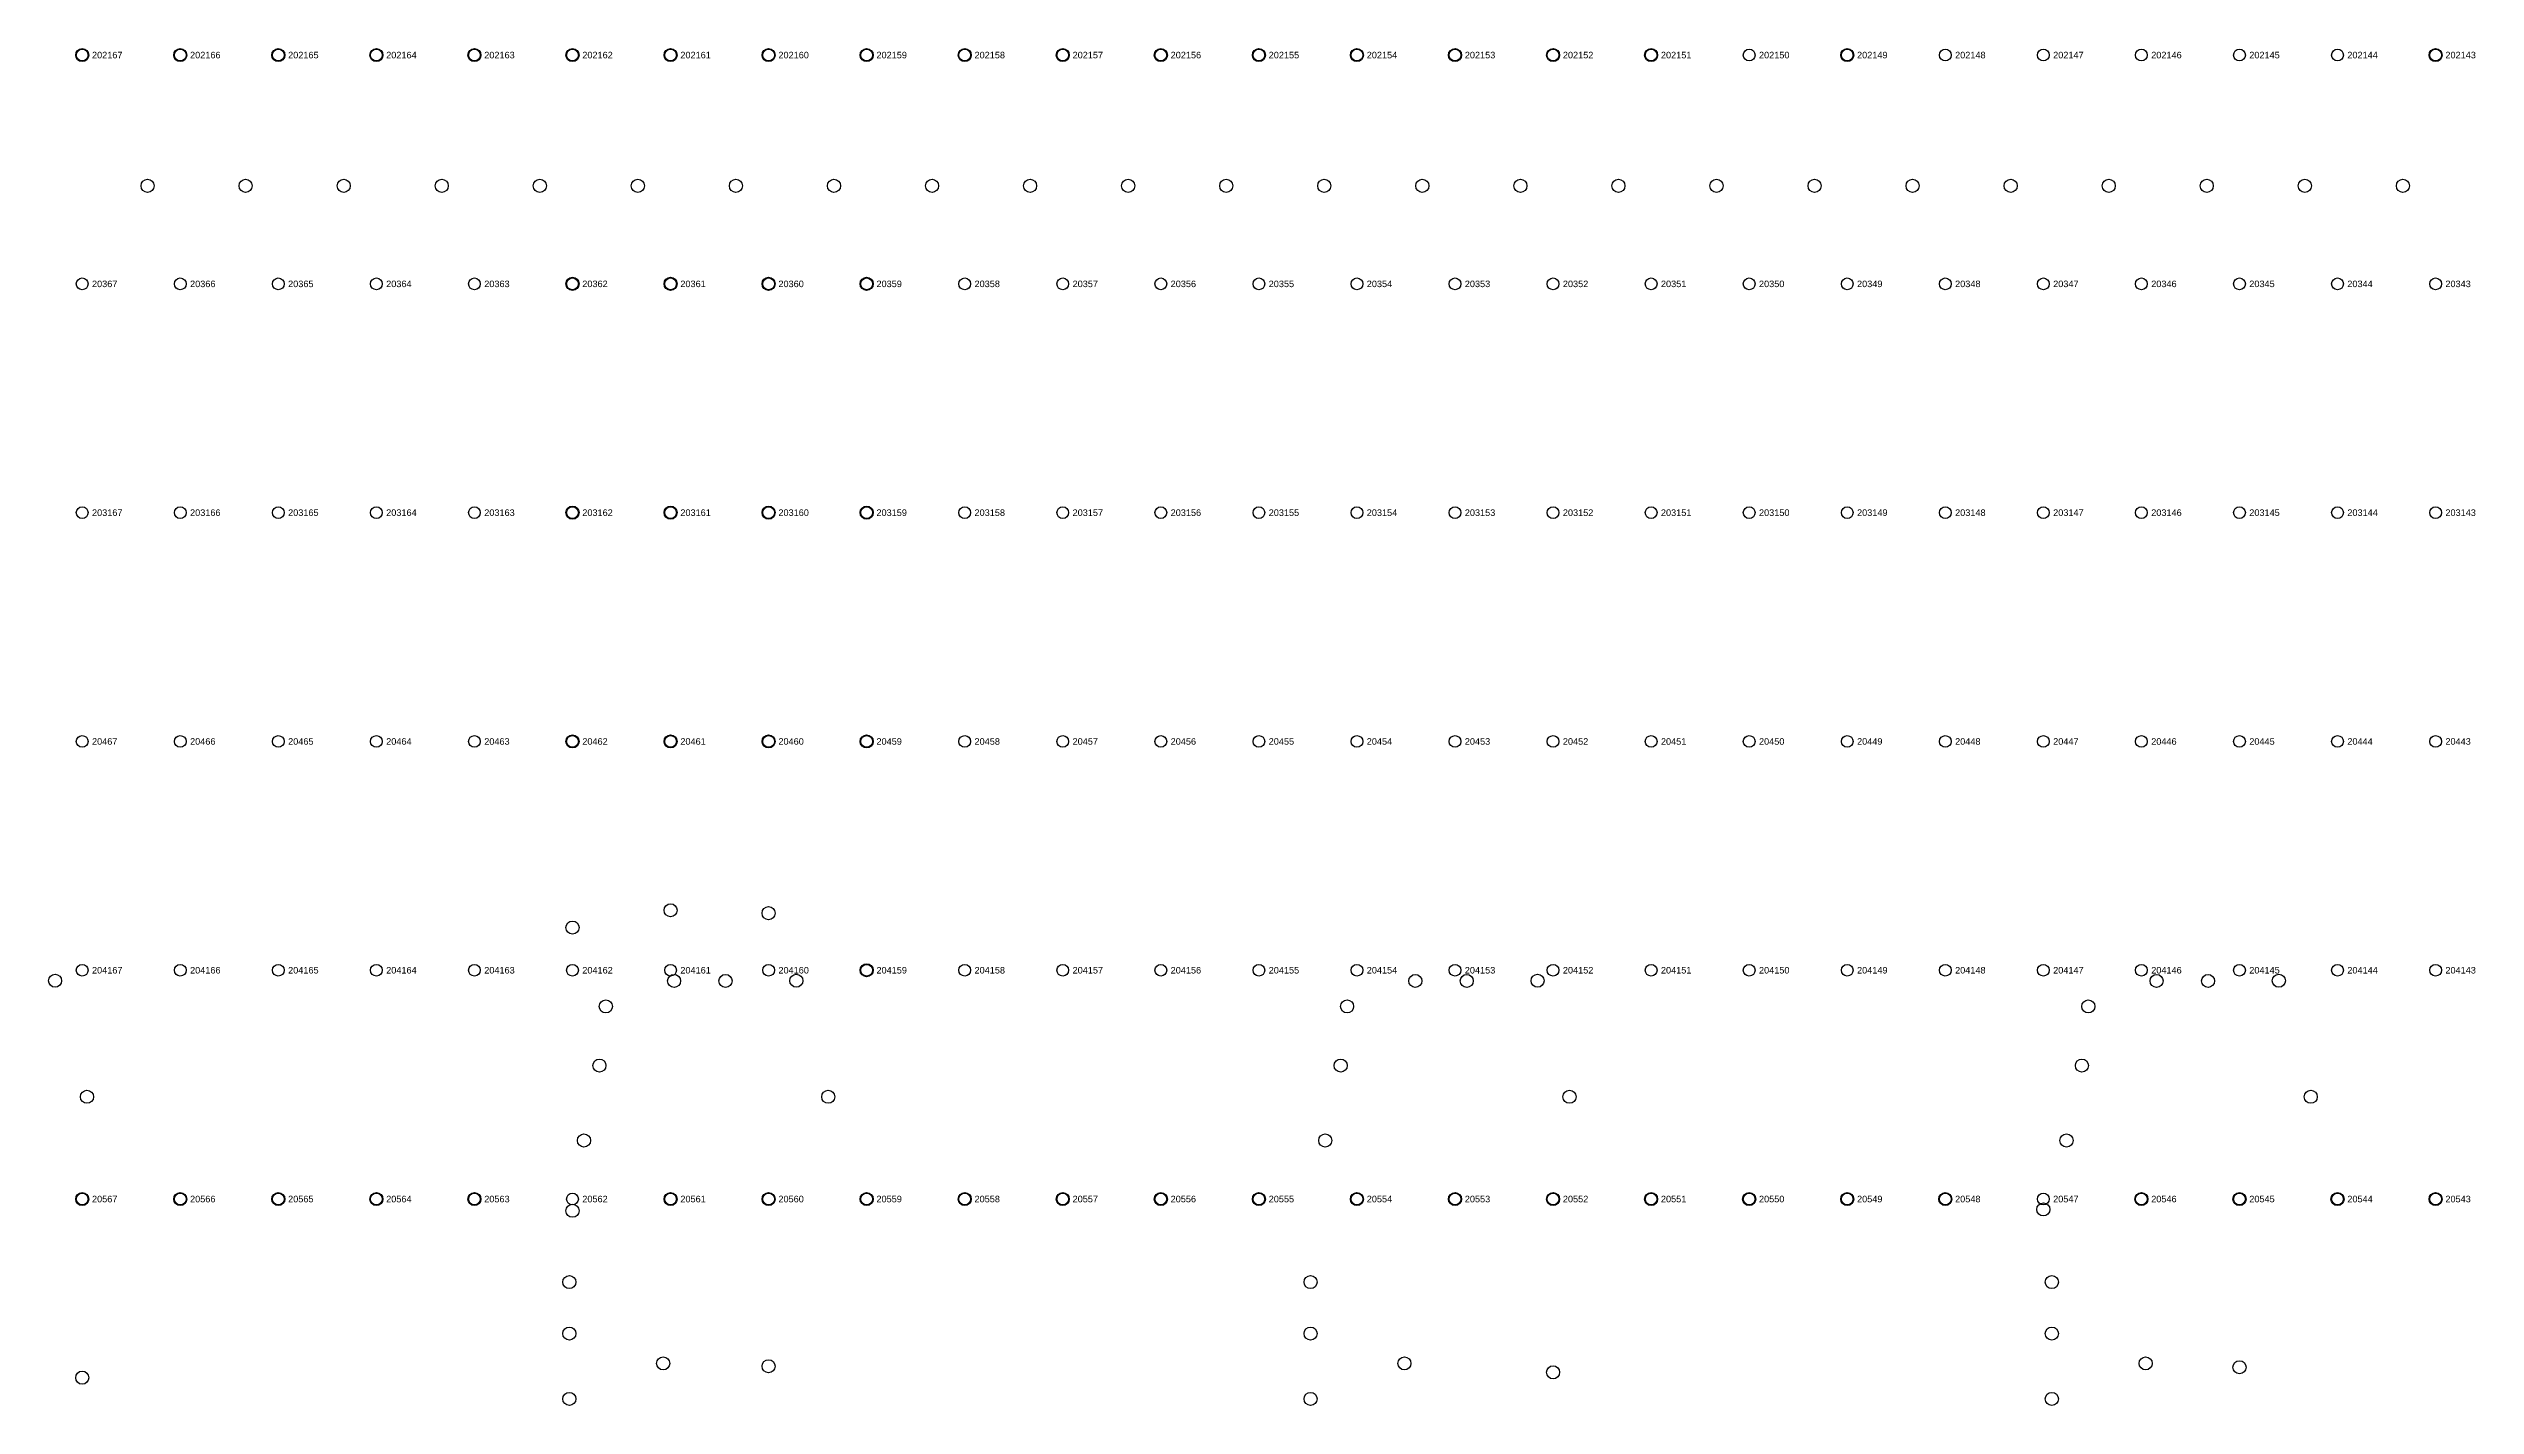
# Model space of a CAD drawing. Extents: x -5 to 376, y -217 to 241.
# Drawn here: x 90.4 to 184.7, y 128.4 to 181.2 of the extents above; entities that cross this region are included whole.
import ezdxf

# ---------------------------------------------------------------- set-up
doc = ezdxf.new("R2010")
doc.units = 0
for name, color, linetype in [('BOTTOM_PROBES', 1, 'CONTINUOUS'), ('FIXTURE_INTERFACE_PIN', 4, 'CONTINUOUS'), ('GROUND_INTERFACE_PIN', 6, 'CONTINUOUS'), ('TESTER_INTERFACE_PIN', 144, 'CONTINUOUS'), ('TESTER_INTERFACE_PIN_LABEL', 144, 'CONTINUOUS'), ('TRANSFER_PROBES', 2, 'CONTINUOUS')]:
    doc.layers.add(name, color=color, linetype=linetype)
doc.styles.get("Standard").update_dxf_attribs({"font": 'arial.ttf'})

msp = doc.modelspace()

# ---------------------------------------------------------------- linework, layer by layer
at = {"layer": 'BOTTOM_PROBES'}
for centre in [(90.66784, 144.9451), (114.7191, 144.93494), (116.71808, 144.93494), (119.4689, 144.9451), (143.52016, 144.93494), (145.51914, 144.93494), (148.26996, 144.9451), (172.32122, 144.93494), (174.3202, 144.93494), (177.07102, 144.9451), (112.06734, 143.94434), (140.8684, 143.94434), (169.66946, 143.94434), (111.81842, 141.64564), (140.61948, 141.64564), (169.42054, 141.64564), (91.90736, 140.43406), (120.70842, 140.43406), (149.50948, 140.43406), (178.31054, 140.43406), (111.21898, 138.7348), (140.02004, 138.7348), (168.8211, 138.7348), (110.65002, 133.2357), (139.45108, 133.2357), (168.25214, 133.2357), (110.65002, 131.23418), (139.45108, 131.23418), (168.25214, 131.23418), (114.29492, 130.07594), (143.09598, 130.07594), (171.89704, 130.07594), (110.65002, 128.69418), (139.45108, 128.69418), (168.25214, 128.69418)]:
    msp.add_circle(centre, 0.254, dxfattribs=at)
at = {"layer": 'FIXTURE_INTERFACE_PIN'}
for centre in [(91.72194, 180.9115), (95.53194, 180.9115), (99.34194, 180.9115), (103.15194, 180.9115), (106.96194, 180.9115), (110.77194, 180.9115), (114.58194, 180.9115), (126.01194, 180.9115), (129.82194, 180.9115), (133.63194, 180.9115), (137.44194, 180.9115), (141.25194, 180.9115), (145.06194, 180.9115), (148.87194, 180.9115), (152.68194, 180.9115), (160.30194, 180.9115), (183.16194, 180.9115), (110.77194, 172.0215), (114.58194, 172.0215), (110.77194, 163.1315), (114.58194, 163.1315), (110.77194, 154.2415), (114.58194, 154.2415), (110.77194, 147.01012), (114.58194, 147.68068), (91.72194, 136.4615), (95.53194, 136.4615), (99.34194, 136.4615), (103.15194, 136.4615), (106.96194, 136.4615), (110.77194, 136.0043), (114.58194, 136.4615), (126.01194, 136.4615), (129.82194, 136.4615), (133.63194, 136.4615), (137.44194, 136.4615), (141.25194, 136.4615), (145.06194, 136.4615), (148.87194, 136.4615), (152.68194, 136.4615), (156.49194, 136.4615), (160.30194, 136.4615), (164.11194, 136.4615), (167.92194, 136.05764), (171.73194, 136.4615), (175.54194, 136.4615), (179.35194, 136.4615), (183.16194, 136.4615), (175.54194, 129.92608), (91.72194, 129.51968), (148.87194, 129.72796)]:
    msp.add_circle(centre, 0.254, dxfattribs=at)
at = {"layer": 'GROUND_INTERFACE_PIN'}
for centre in [(118.39194, 180.9115), (122.20194, 180.9115), (118.39194, 172.0215), (122.20194, 172.0215), (118.39194, 163.1315), (122.20194, 163.1315), (118.39194, 154.2415), (122.20194, 154.2415), (118.39194, 147.56892), (122.20194, 145.3515), (118.39194, 136.4615), (122.20194, 136.4615), (118.39194, 129.96418)]:
    msp.add_circle(centre, 0.254, dxfattribs=at)
at = {"layer": 'TESTER_INTERFACE_PIN'}
for centre in [(91.72194, 180.9115), (95.53194, 180.9115), (99.34194, 180.9115), (103.15194, 180.9115), (106.96194, 180.9115), (110.77194, 180.9115), (114.58194, 180.9115), (118.39194, 180.9115), (122.20194, 180.9115), (126.01194, 180.9115), (129.82194, 180.9115), (133.63194, 180.9115), (137.44194, 180.9115), (141.25194, 180.9115), (145.06194, 180.9115), (148.87194, 180.9115), (152.68194, 180.9115), (156.49194, 180.9115), (160.30194, 180.9115), (164.11194, 180.9115), (167.92194, 180.9115), (171.73194, 180.9115), (175.54194, 180.9115), (179.35194, 180.9115), (183.16194, 180.9115), (91.72194, 172.0215), (95.53194, 172.0215), (99.34194, 172.0215), (103.15194, 172.0215), (106.96194, 172.0215), (110.77194, 172.0215), (114.58194, 172.0215), (118.39194, 172.0215), (122.20194, 172.0215), (126.01194, 172.0215), (129.82194, 172.0215), (133.63194, 172.0215), (137.44194, 172.0215), (141.25194, 172.0215), (145.06194, 172.0215), (148.87194, 172.0215), (152.68194, 172.0215), (156.49194, 172.0215), (160.30194, 172.0215), (164.11194, 172.0215), (167.92194, 172.0215), (171.73194, 172.0215), (175.54194, 172.0215), (179.35194, 172.0215), (183.16194, 172.0215), (91.72194, 163.1315), (95.53194, 163.1315), (99.34194, 163.1315), (103.15194, 163.1315), (106.96194, 163.1315), (110.77194, 163.1315), (114.58194, 163.1315), (118.39194, 163.1315), (122.20194, 163.1315), (126.01194, 163.1315), (129.82194, 163.1315), (133.63194, 163.1315), (137.44194, 163.1315), (141.25194, 163.1315), (145.06194, 163.1315), (148.87194, 163.1315), (152.68194, 163.1315), (156.49194, 163.1315), (160.30194, 163.1315), (164.11194, 163.1315), (167.92194, 163.1315), (171.73194, 163.1315), (175.54194, 163.1315), (179.35194, 163.1315), (183.16194, 163.1315), (91.72194, 154.2415), (95.53194, 154.2415), (99.34194, 154.2415), (103.15194, 154.2415), (106.96194, 154.2415), (110.77194, 154.2415), (114.58194, 154.2415), (118.39194, 154.2415), (122.20194, 154.2415), (126.01194, 154.2415), (129.82194, 154.2415), (133.63194, 154.2415), (137.44194, 154.2415), (141.25194, 154.2415), (145.06194, 154.2415), (148.87194, 154.2415), (152.68194, 154.2415), (156.49194, 154.2415), (160.30194, 154.2415), (164.11194, 154.2415), (167.92194, 154.2415), (171.73194, 154.2415), (175.54194, 154.2415), (179.35194, 154.2415), (183.16194, 154.2415), (91.72194, 145.3515), (95.53194, 145.3515), (99.34194, 145.3515), (103.15194, 145.3515), (106.96194, 145.3515), (110.77194, 145.3515), (114.58194, 145.3515), (118.39194, 145.3515), (122.20194, 145.3515), (126.01194, 145.3515), (129.82194, 145.3515), (133.63194, 145.3515), (137.44194, 145.3515), (141.25194, 145.3515), (145.06194, 145.3515), (148.87194, 145.3515), (152.68194, 145.3515), (156.49194, 145.3515), (160.30194, 145.3515), (164.11194, 145.3515), (167.92194, 145.3515), (171.73194, 145.3515), (175.54194, 145.3515), (179.35194, 145.3515), (183.16194, 145.3515), (91.72194, 136.4615), (95.53194, 136.4615), (99.34194, 136.4615), (103.15194, 136.4615), (106.96194, 136.4615), (110.77194, 136.4615), (114.58194, 136.4615), (118.39194, 136.4615), (122.20194, 136.4615), (126.01194, 136.4615), (129.82194, 136.4615), (133.63194, 136.4615), (137.44194, 136.4615), (141.25194, 136.4615), (145.06194, 136.4615), (148.87194, 136.4615), (152.68194, 136.4615), (156.49194, 136.4615), (160.30194, 136.4615), (164.11194, 136.4615), (167.92194, 136.4615), (171.73194, 136.4615), (175.54194, 136.4615), (179.35194, 136.4615), (183.16194, 136.4615)]:
    msp.add_circle(centre, 0.2286, dxfattribs=at)
at = {"layer": 'TRANSFER_PROBES'}
for centre in [(94.26194, 175.8315), (98.07194, 175.8315), (101.88194, 175.8315), (105.69194, 175.8315), (109.50194, 175.8315), (113.31194, 175.8315), (117.12194, 175.8315), (120.93194, 175.8315), (124.74194, 175.8315), (128.55194, 175.8315), (132.36194, 175.8315), (136.17194, 175.8315), (139.98194, 175.8315), (143.79194, 175.8315), (147.60194, 175.8315), (151.41194, 175.8315), (155.22194, 175.8315), (159.03194, 175.8315), (162.84194, 175.8315), (166.65194, 175.8315), (170.46194, 175.8315), (174.27194, 175.8315), (178.08194, 175.8315), (181.89194, 175.8315)]:
    msp.add_circle(centre, 0.254, dxfattribs=at)

# ---------------------------------------------------------------- texts
at = {"layer": 'TESTER_INTERFACE_PIN_LABEL'}
for s, p in [('202167', (92.10294, 180.7845)), ('202166', (95.91294, 180.7845)), ('202165', (99.72294, 180.7845)), ('202164', (103.53294, 180.7845)), ('202163', (107.34294, 180.7845)), ('202162', (111.15294, 180.7845)), ('202161', (114.96294, 180.7845)), ('202160', (118.77294, 180.7845)), ('202159', (122.58294, 180.7845)), ('202158', (126.39294, 180.7845)), ('202157', (130.20294, 180.7845)), ('202156', (134.01294, 180.7845)), ('202155', (137.82294, 180.7845)), ('202154', (141.63294, 180.7845)), ('202153', (145.44294, 180.7845)), ('202152', (149.25294, 180.7845)), ('202151', (153.06294, 180.7845)), ('202150', (156.87294, 180.7845)), ('202149', (160.68294, 180.7845)), ('202148', (164.49294, 180.7845)), ('202147', (168.30294, 180.7845)), ('202146', (172.11294, 180.7845)), ('202145', (175.92294, 180.7845)), ('202144', (179.73294, 180.7845)), ('202143', (183.54294, 180.7845)), ('20367', (92.10294, 171.8945)), ('20366', (95.91294, 171.8945)), ('20365', (99.72294, 171.8945)), ('20364', (103.53294, 171.8945)), ('20363', (107.34294, 171.8945)), ('20362', (111.15294, 171.8945)), ('20361', (114.96294, 171.8945)), ('20360', (118.77294, 171.8945)), ('20359', (122.58294, 171.8945)), ('20358', (126.39294, 171.8945)), ('20357', (130.20294, 171.8945)), ('20356', (134.01294, 171.8945)), ('20355', (137.82294, 171.8945)), ('20354', (141.63294, 171.8945)), ('20353', (145.44294, 171.8945)), ('20352', (149.25294, 171.8945)), ('20351', (153.06294, 171.8945)), ('20350', (156.87294, 171.8945)), ('20349', (160.68294, 171.8945)), ('20348', (164.49294, 171.8945)), ('20347', (168.30294, 171.8945)), ('20346', (172.11294, 171.8945)), ('20345', (175.92294, 171.8945)), ('20344', (179.73294, 171.8945)), ('20343', (183.54294, 171.8945)), ('203167', (92.10294, 163.0045)), ('203166', (95.91294, 163.0045)), ('203165', (99.72294, 163.0045)), ('203164', (103.53294, 163.0045)), ('203163', (107.34294, 163.0045)), ('203162', (111.15294, 163.0045)), ('203161', (114.96294, 163.0045)), ('203160', (118.77294, 163.0045)), ('203159', (122.58294, 163.0045)), ('203158', (126.39294, 163.0045)), ('203157', (130.20294, 163.0045)), ('203156', (134.01294, 163.0045)), ('203155', (137.82294, 163.0045)), ('203154', (141.63294, 163.0045)), ('203153', (145.44294, 163.0045)), ('203152', (149.25294, 163.0045)), ('203151', (153.06294, 163.0045)), ('203150', (156.87294, 163.0045)), ('203149', (160.68294, 163.0045)), ('203148', (164.49294, 163.0045)), ('203147', (168.30294, 163.0045)), ('203146', (172.11294, 163.0045)), ('203145', (175.92294, 163.0045)), ('203144', (179.73294, 163.0045)), ('203143', (183.54294, 163.0045)), ('20467', (92.10294, 154.1145)), ('20466', (95.91294, 154.1145)), ('20465', (99.72294, 154.1145)), ('20464', (103.53294, 154.1145)), ('20463', (107.34294, 154.1145)), ('20462', (111.15294, 154.1145)), ('20461', (114.96294, 154.1145)), ('20460', (118.77294, 154.1145)), ('20459', (122.58294, 154.1145)), ('20458', (126.39294, 154.1145)), ('20457', (130.20294, 154.1145)), ('20456', (134.01294, 154.1145)), ('20455', (137.82294, 154.1145)), ('20454', (141.63294, 154.1145)), ('20453', (145.44294, 154.1145)), ('20452', (149.25294, 154.1145)), ('20451', (153.06294, 154.1145)), ('20450', (156.87294, 154.1145)), ('20449', (160.68294, 154.1145)), ('20448', (164.49294, 154.1145)), ('20447', (168.30294, 154.1145)), ('20446', (172.11294, 154.1145)), ('20445', (175.92294, 154.1145)), ('20444', (179.73294, 154.1145)), ('20443', (183.54294, 154.1145)), ('204167', (92.10294, 145.2245)), ('204166', (95.91294, 145.2245)), ('204165', (99.72294, 145.2245)), ('204164', (103.53294, 145.2245)), ('204163', (107.34294, 145.2245)), ('204162', (111.15294, 145.2245)), ('204161', (114.96294, 145.2245)), ('204160', (118.77294, 145.2245)), ('204159', (122.58294, 145.2245)), ('204158', (126.39294, 145.2245)), ('204157', (130.20294, 145.2245)), ('204156', (134.01294, 145.2245)), ('204155', (137.82294, 145.2245)), ('204154', (141.63294, 145.2245)), ('204153', (145.44294, 145.2245)), ('204152', (149.25294, 145.2245)), ('204151', (153.06294, 145.2245)), ('204150', (156.87294, 145.2245)), ('204149', (160.68294, 145.2245)), ('204148', (164.49294, 145.2245)), ('204147', (168.30294, 145.2245)), ('204146', (172.11294, 145.2245)), ('204145', (175.92294, 145.2245)), ('204144', (179.73294, 145.2245)), ('204143', (183.54294, 145.2245)), ('20567', (92.10294, 136.3345)), ('20566', (95.91294, 136.3345)), ('20565', (99.72294, 136.3345)), ('20564', (103.53294, 136.3345)), ('20563', (107.34294, 136.3345)), ('20562', (111.15294, 136.3345)), ('20561', (114.96294, 136.3345)), ('20560', (118.77294, 136.3345)), ('20559', (122.58294, 136.3345)), ('20558', (126.39294, 136.3345)), ('20557', (130.20294, 136.3345)), ('20556', (134.01294, 136.3345)), ('20555', (137.82294, 136.3345)), ('20554', (141.63294, 136.3345)), ('20553', (145.44294, 136.3345)), ('20552', (149.25294, 136.3345)), ('20551', (153.06294, 136.3345)), ('20550', (156.87294, 136.3345)), ('20549', (160.68294, 136.3345)), ('20548', (164.49294, 136.3345)), ('20547', (168.30294, 136.3345)), ('20546', (172.11294, 136.3345)), ('20545', (175.92294, 136.3345)), ('20544', (179.73294, 136.3345)), ('20543', (183.54294, 136.3345))]:
    msp.add_text(s, height=0.254, dxfattribs=at).set_placement(p)

doc.saveas('drawing.dxf')
